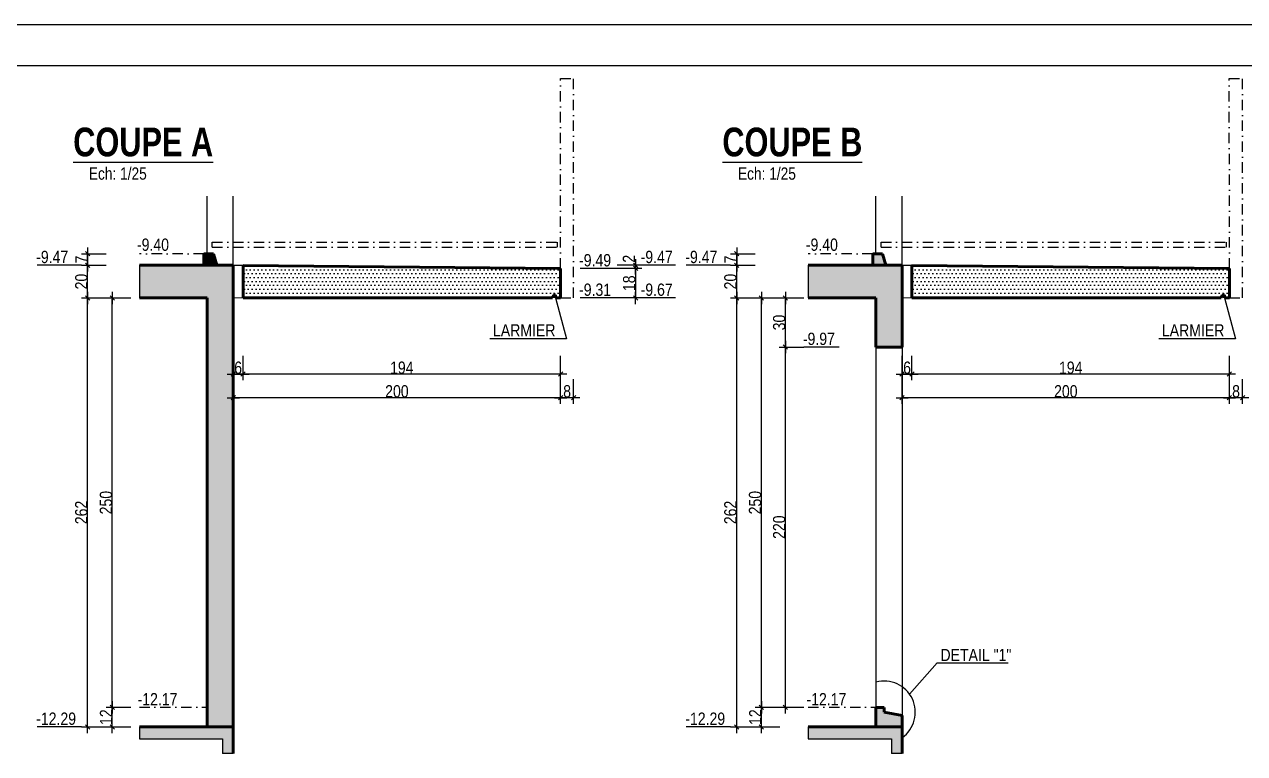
# Model space of a CAD drawing. Header units: millimetres. Extents: x 0 to 26991, y -21919 to -4.
# Drawn here: x 23587 to 25078, y -18610 to -17719 of the extents above; entities that cross this region are included whole.
import ezdxf
from ezdxf.enums import TextEntityAlignment as Align

# ---------------------------------------------------------------- set-up
doc = ezdxf.new("R2010")
doc.units = ezdxf.units.MM
doc.linetypes.add('TIRETPTX2', pattern=[50.8, 25.4, -12.7, 0, -12.7])
for name, color, linetype in [('01_cote_gen', 4, 'Continuous'), ('01_linteaux', 2, 'Continuous'), ('01_poch_BN', 9, 'Continuous'), ('01_poch_murs', 253, 'Continuous'), ('01_texte', 230, 'Continuous'), ('AA_COTES', 2, 'Continuous')]:
    doc.layers.add(name, color=color, linetype=linetype)
doc.layers.add('01_murs_coup', color=5, linetype='Continuous', lineweight=60)
doc.styles.add('ARIAL NA', font='ARIALN.TTF')
doc.styles.add('impact', font='impact.ttf')
doc.styles.add('MATTE_TXT', font='arial.ttf')
doc.styles.add('STYLE2', font='ARIALN.TTF')
doc.dimstyles.new('JB25', dxfattribs={"dimscale": 0.1, "dimtxt": 150, "dimasz": 15, "dimexe": 0.1, "dimexo": 0.1, "dimgap": 0.09, "dimtad": 1, "dimdec": 1, "dimlfac": 0.5, "dimdsep": 46, "dimtxsty": 'STYLE2', "dimblk1": 'BOND_G', "dimblk2": 'BOND_D', "dimsah": 1, "dimcen": 1.5, "dimdle": 0.01, "dimse1": 1, "dimse2": 1, "dimclrd": 4, "dimclre": 2, "dimclrt": 6, "dimazin": 2, "dimtfac": 2.333333, "dimtdec": 1, "dimtix": 1, "dimtmove": 2, "dimatfit": 3, "dimldrblk": 'BOND_G', "dimfxl": 1, "dimtolj": 1, "dimtzin": 0, "dimarcsym": 0})

# ---------------------------------------------------------------- blocks, each defined once
blk = doc.blocks.new('BOND_G')
at = {"layer": 'AA_COTES', "color": 0}
for p, q in [((0, -5), (0, 15)), ((5, 0), (-5, 0)), ((1.77, 1.77), (-1.77, -1.77))]:
    blk.add_line(p, q, dxfattribs=at)
blk = doc.blocks.new('BOND_D')
at = {"layer": 'AA_COTES', "color": 0}
for p, q in [((5, 0), (-5, 0)), ((-1.77, -1.77), (1.77, 1.77)), ((0, 5), (0, -15))]:
    blk.add_line(p, q, dxfattribs=at)
blk = doc.blocks.new('*D3267')
at = {"layer": '01_cote_gen', "color": 4, "lineweight": -2, "transparency": 16777216}
blk.add_line((24457.6, -18575.6), (24457.6, -18054.6), dxfattribs=at)
at = {"layer": 'Defpoints', "color": 0, "transparency": 16777216}
for p in [(24457.6, -18053.1), (24545.3, -18053.1, 10), (24545.3, -18577.1)]:
    blk.add_point(p, dxfattribs=at)
at = {"layer": '01_cote_gen', "color": 4, "lineweight": -2, "transparency": 16777216, "xscale": 1.5, "yscale": 1.5, "zscale": 1.5}
for name, p, rotation in [('BOND_D', (24457.6, -18053.1), 90), ('BOND_G', (24457.6, -18577.1), 270)]:
    blk.add_blockref(name, p, dxfattribs=dict(at, rotation=rotation))
at = {"layer": '01_cote_gen', "color": 6, "transparency": 16777216, "insert": (24449.9, -18315.1), "char_height": 15, "attachment_point": 5, "rotation": 90, "style": 'STYLE2'}
blk.add_mtext('\\A1;262', dxfattribs=at)
blk = doc.blocks.new('*D3268')
at = {"layer": '01_cote_gen', "color": 4, "lineweight": -2, "transparency": 16777216}
blk.add_line((24487.7, -18575.6), (24487.7, -18554.6), dxfattribs=at)
at = {"layer": 'Defpoints', "color": 0, "transparency": 16777216}
for p in [(24487.7, -18553.1), (24579.9, -18553.1), (24579.9, -18577.1)]:
    blk.add_point(p, dxfattribs=at)
at = {"layer": '01_cote_gen', "color": 4, "lineweight": -2, "transparency": 16777216, "xscale": 1.5, "yscale": 1.5, "zscale": 1.5}
for name, p, rotation in [('BOND_D', (24487.7, -18553.1), 90), ('BOND_G', (24487.7, -18577.1), 270)]:
    blk.add_blockref(name, p, dxfattribs=dict(at, rotation=rotation))
at = {"layer": '01_cote_gen', "color": 6, "transparency": 16777216, "insert": (24480.2, -18565.1), "char_height": 15, "attachment_point": 5, "rotation": 90, "style": 'STYLE2'}
blk.add_mtext('\\A1;12', dxfattribs=at)
blk = doc.blocks.new('*D3269')
at = {"layer": '01_cote_gen', "color": 4, "lineweight": -2, "transparency": 16777216}
blk.add_line((24487.7, -18551.6), (24487.7, -18054.6), dxfattribs=at)
at = {"layer": 'Defpoints', "color": 0, "transparency": 16777216}
for p in [(24487.7, -18053.1), (24570.4, -18053.1, 10), (24510.2, -18553.1)]:
    blk.add_point(p, dxfattribs=at)
at = {"layer": '01_cote_gen', "color": 4, "lineweight": -2, "transparency": 16777216, "xscale": 1.5, "yscale": 1.5, "zscale": 1.5}
for name, p, rotation in [('BOND_D', (24487.7, -18053.1), 90), ('BOND_G', (24487.7, -18553.1), 270)]:
    blk.add_blockref(name, p, dxfattribs=dict(at, rotation=rotation))
at = {"layer": '01_cote_gen', "color": 6, "transparency": 16777216, "insert": (24480, -18303.1), "char_height": 15, "attachment_point": 5, "rotation": 90, "style": 'STYLE2'}
blk.add_mtext('\\A1;250', dxfattribs=at)
blk = doc.blocks.new('*D3270')
at = {"layer": '01_cote_gen', "color": 4, "lineweight": -2, "transparency": 16777216}
blk.add_line((24457.6, -18051.6), (24457.6, -18014.6), dxfattribs=at)
at = {"layer": 'Defpoints', "color": 0, "transparency": 16777216}
for p in [(24457.6, -18013.1), (24583.4, -18013.1, 10), (24583.4, -18053.1, 10)]:
    blk.add_point(p, dxfattribs=at)
at = {"layer": '01_cote_gen', "color": 4, "lineweight": -2, "transparency": 16777216, "xscale": 1.5, "yscale": 1.5, "zscale": 1.5}
for name, p, rotation in [('BOND_D', (24457.6, -18013.1), 90), ('BOND_G', (24457.6, -18053.1), 270)]:
    blk.add_blockref(name, p, dxfattribs=dict(at, rotation=rotation))
at = {"layer": '01_cote_gen', "color": 6, "transparency": 16777216, "insert": (24449.9, -18033.1), "char_height": 15, "attachment_point": 5, "rotation": 90, "style": 'STYLE2'}
blk.add_mtext('\\A1;20', dxfattribs=at)
blk = doc.blocks.new('*D3271')
at = {"layer": '01_cote_gen', "color": 4, "lineweight": -2, "transparency": 16777216}
blk.add_line((24457.6, -18011.6), (24457.6, -18000.6), dxfattribs=at)
at = {"layer": 'Defpoints', "color": 0, "transparency": 16777216}
for p in [(24457.6, -17999.1), (24568.4, -17999.1), (24568.4, -18013.1, 10)]:
    blk.add_point(p, dxfattribs=at)
at = {"layer": '01_cote_gen', "color": 4, "lineweight": -2, "transparency": 16777216, "xscale": 1.5, "yscale": 1.5, "zscale": 1.5}
for name, p, rotation in [('BOND_D', (24457.6, -17999.1), 90), ('BOND_G', (24457.6, -18013.1), 270)]:
    blk.add_blockref(name, p, dxfattribs=dict(at, rotation=rotation))
at = {"layer": '01_cote_gen', "color": 6, "transparency": 16777216, "insert": (24450.1, -18006.1), "char_height": 15, "attachment_point": 5, "rotation": 90, "style": 'STYLE2'}
blk.add_mtext('\\A1;7', dxfattribs=at)
blk = doc.blocks.new('*D3272')
at = {"layer": '01_cote_gen', "color": 4, "lineweight": -2, "transparency": 16777216}
blk.add_line((25151.3, -18014.6), (25151.3, -18015.6), dxfattribs=at)
at = {"layer": 'Defpoints', "color": 0, "transparency": 16777216}
for p in [(24678.6, -18013.1), (25087.4, -18017.1), (25151.3, -18017.1)]:
    blk.add_point(p, dxfattribs=at)
at = {"layer": '01_cote_gen', "color": 4, "lineweight": -2, "transparency": 16777216, "xscale": 1.5, "yscale": 1.5, "zscale": 1.5}
for name, p, rotation in [('BOND_G', (25151.3, -18013.1), 90), ('BOND_D', (25151.3, -18017.1), 270)]:
    blk.add_blockref(name, p, dxfattribs=dict(at, rotation=rotation))
at = {"layer": '01_cote_gen', "color": 6, "transparency": 16777216, "insert": (25143.2, -18005.2), "char_height": 15, "attachment_point": 5, "rotation": 90, "style": 'STYLE2'}
blk.add_mtext('\\A1;2', dxfattribs=at)
blk = doc.blocks.new('*D3274')
at = {"layer": '01_cote_gen', "color": 4, "lineweight": -2, "transparency": 16777216}
blk.add_line((24517.1, -18551.6), (24517.1, -18114.6), dxfattribs=at)
at = {"layer": 'Defpoints', "color": 0, "transparency": 16777216}
for p in [(24517.1, -18113.1), (24659.7, -18113.1), (24510.2, -18553.1)]:
    blk.add_point(p, dxfattribs=at)
at = {"layer": '01_cote_gen', "color": 4, "lineweight": -2, "transparency": 16777216, "xscale": 1.5, "yscale": 1.5, "zscale": 1.5}
for name, p, rotation in [('BOND_D', (24517.1, -18113.1), 90), ('BOND_G', (24517.1, -18553.1), 270)]:
    blk.add_blockref(name, p, dxfattribs=dict(at, rotation=rotation))
at = {"layer": '01_cote_gen', "color": 6, "transparency": 16777216, "insert": (24509.5, -18333.1), "char_height": 15, "attachment_point": 5, "rotation": 90, "style": 'STYLE2'}
blk.add_mtext('\\A1;220', dxfattribs=at)
blk = doc.blocks.new('*D3275')
at = {"layer": '01_cote_gen', "color": 4, "lineweight": -2, "transparency": 16777216}
blk.add_line((24517.1, -18111.6), (24517.1, -18054.6), dxfattribs=at)
at = {"layer": 'Defpoints', "color": 0, "transparency": 16777216}
for p in [(24517.1, -18053.1), (24545, -18053.1, 10), (24539.6, -18113.1)]:
    blk.add_point(p, dxfattribs=at)
at = {"layer": '01_cote_gen', "color": 4, "lineweight": -2, "transparency": 16777216, "xscale": 1.5, "yscale": 1.5, "zscale": 1.5}
for name, p, rotation in [('BOND_D', (24517.1, -18053.1), 90), ('BOND_G', (24517.1, -18113.1), 270)]:
    blk.add_blockref(name, p, dxfattribs=dict(at, rotation=rotation))
at = {"layer": '01_cote_gen', "color": 6, "transparency": 16777216, "insert": (24509.5, -18083.1), "char_height": 15, "attachment_point": 5, "rotation": 90, "style": 'STYLE2'}
blk.add_mtext('\\A1;30', dxfattribs=at)
blk = doc.blocks.new('*D3276')
at = {"layer": '01_cote_gen', "color": 4, "lineweight": -2, "transparency": 16777216}
blk.add_line((23664.4, -18575.6), (23664.4, -18054.6), dxfattribs=at)
at = {"layer": 'Defpoints', "color": 0, "transparency": 16777216}
for p in [(23664.4, -18053.1), (23752.1, -18053.1, 10), (23752.1, -18577.1)]:
    blk.add_point(p, dxfattribs=at)
at = {"layer": '01_cote_gen', "color": 4, "lineweight": -2, "transparency": 16777216, "xscale": 1.5, "yscale": 1.5, "zscale": 1.5}
for name, p, rotation in [('BOND_D', (23664.4, -18053.1), 90), ('BOND_G', (23664.4, -18577.1), 270)]:
    blk.add_blockref(name, p, dxfattribs=dict(at, rotation=rotation))
at = {"layer": '01_cote_gen', "color": 6, "transparency": 16777216, "insert": (23656.7, -18315.1), "char_height": 15, "attachment_point": 5, "rotation": 90, "style": 'STYLE2'}
blk.add_mtext('\\A1;262', dxfattribs=at)
blk = doc.blocks.new('*D3277')
at = {"layer": '01_cote_gen', "color": 4, "lineweight": -2, "transparency": 16777216}
blk.add_line((23694.5, -18575.6), (23694.5, -18554.6), dxfattribs=at)
at = {"layer": 'Defpoints', "color": 0, "transparency": 16777216}
for p in [(23694.5, -18553.1), (23786.7, -18553.1), (23786.7, -18577.1)]:
    blk.add_point(p, dxfattribs=at)
at = {"layer": '01_cote_gen', "color": 4, "lineweight": -2, "transparency": 16777216, "xscale": 1.5, "yscale": 1.5, "zscale": 1.5}
for name, p, rotation in [('BOND_D', (23694.5, -18553.1), 90), ('BOND_G', (23694.5, -18577.1), 270)]:
    blk.add_blockref(name, p, dxfattribs=dict(at, rotation=rotation))
at = {"layer": '01_cote_gen', "color": 6, "transparency": 16777216, "insert": (23686.9, -18565.1), "char_height": 15, "attachment_point": 5, "rotation": 90, "style": 'STYLE2'}
blk.add_mtext('\\A1;12', dxfattribs=at)
blk = doc.blocks.new('*D3278')
at = {"layer": '01_cote_gen', "color": 4, "lineweight": -2, "transparency": 16777216}
blk.add_line((23694.5, -18551.6), (23694.5, -18054.6), dxfattribs=at)
at = {"layer": 'Defpoints', "color": 0, "transparency": 16777216}
for p in [(23694.5, -18053.1), (23777.2, -18053.1, 10), (23717, -18553.1)]:
    blk.add_point(p, dxfattribs=at)
at = {"layer": '01_cote_gen', "color": 4, "lineweight": -2, "transparency": 16777216, "xscale": 1.5, "yscale": 1.5, "zscale": 1.5}
for name, p, rotation in [('BOND_D', (23694.5, -18053.1), 90), ('BOND_G', (23694.5, -18553.1), 270)]:
    blk.add_blockref(name, p, dxfattribs=dict(at, rotation=rotation))
at = {"layer": '01_cote_gen', "color": 6, "transparency": 16777216, "insert": (23686.8, -18303.1), "char_height": 15, "attachment_point": 5, "rotation": 90, "style": 'STYLE2'}
blk.add_mtext('\\A1;250', dxfattribs=at)
blk = doc.blocks.new('*D3279')
at = {"layer": '01_cote_gen', "color": 4, "lineweight": -2, "transparency": 16777216}
blk.add_line((23664.4, -18051.6), (23664.4, -18014.6), dxfattribs=at)
at = {"layer": 'Defpoints', "color": 0, "transparency": 16777216}
for p in [(23664.4, -18013.1), (23790.2, -18013.1, 10), (23790.2, -18053.1, 10)]:
    blk.add_point(p, dxfattribs=at)
at = {"layer": '01_cote_gen', "color": 4, "lineweight": -2, "transparency": 16777216, "xscale": 1.5, "yscale": 1.5, "zscale": 1.5}
for name, p, rotation in [('BOND_D', (23664.4, -18013.1), 90), ('BOND_G', (23664.4, -18053.1), 270)]:
    blk.add_blockref(name, p, dxfattribs=dict(at, rotation=rotation))
at = {"layer": '01_cote_gen', "color": 6, "transparency": 16777216, "insert": (23656.7, -18033.1), "char_height": 15, "attachment_point": 5, "rotation": 90, "style": 'STYLE2'}
blk.add_mtext('\\A1;20', dxfattribs=at)
blk = doc.blocks.new('*D3280')
at = {"layer": '01_cote_gen', "color": 4, "lineweight": -2, "transparency": 16777216}
blk.add_line((23664.4, -18011.6), (23664.4, -18000.6), dxfattribs=at)
at = {"layer": 'Defpoints', "color": 0, "transparency": 16777216}
for p in [(23664.4, -17999.1), (23775.2, -17999.1), (23775.2, -18013.1, 10)]:
    blk.add_point(p, dxfattribs=at)
at = {"layer": '01_cote_gen', "color": 4, "lineweight": -2, "transparency": 16777216, "xscale": 1.5, "yscale": 1.5, "zscale": 1.5}
for name, p, rotation in [('BOND_D', (23664.4, -17999.1), 90), ('BOND_G', (23664.4, -18013.1), 270)]:
    blk.add_blockref(name, p, dxfattribs=dict(at, rotation=rotation))
at = {"layer": '01_cote_gen', "color": 6, "transparency": 16777216, "insert": (23656.9, -18006.1), "char_height": 15, "attachment_point": 5, "rotation": 90, "style": 'STYLE2'}
blk.add_mtext('\\A1;7', dxfattribs=at)
blk = doc.blocks.new('*D3281')
at = {"layer": '01_cote_gen', "color": 4, "lineweight": -2, "transparency": 16777216}
blk.add_line((24333.9, -18014.6), (24333.9, -18015.6), dxfattribs=at)
at = {"layer": 'Defpoints', "color": 0, "transparency": 16777216}
for p in [(23861.2, -18013.1), (24270.1, -18017.1), (24333.9, -18017.1)]:
    blk.add_point(p, dxfattribs=at)
at = {"layer": '01_cote_gen', "color": 4, "lineweight": -2, "transparency": 16777216, "xscale": 1.5, "yscale": 1.5, "zscale": 1.5}
for name, p, rotation in [('BOND_G', (24333.9, -18013.1), 90), ('BOND_D', (24333.9, -18017.1), 270)]:
    blk.add_blockref(name, p, dxfattribs=dict(at, rotation=rotation))
at = {"layer": '01_cote_gen', "color": 6, "transparency": 16777216, "insert": (24325.8, -18005.2), "char_height": 15, "attachment_point": 5, "rotation": 90, "style": 'STYLE2'}
blk.add_mtext('\\A1;2', dxfattribs=at)
blk = doc.blocks.new('*D3282')
at = {"layer": '01_cote_gen', "color": 4, "lineweight": -2, "transparency": 16777216}
blk.add_line((24333.9, -18018.6), (24333.9, -18051.6), dxfattribs=at)
at = {"layer": 'Defpoints', "color": 0, "transparency": 16777216}
for p in [(24270.1, -18017.1), (24269.2, -18053.1), (24333.9, -18053.1)]:
    blk.add_point(p, dxfattribs=at)
at = {"layer": '01_cote_gen', "color": 4, "lineweight": -2, "transparency": 16777216, "xscale": 1.5, "yscale": 1.5, "zscale": 1.5}
for name, p, rotation in [('BOND_G', (24333.9, -18017.1), 90), ('BOND_D', (24333.9, -18053.1), 270)]:
    blk.add_blockref(name, p, dxfattribs=dict(at, rotation=rotation))
at = {"layer": '01_cote_gen', "color": 6, "transparency": 16777216, "insert": (24326.2, -18035.1), "char_height": 15, "attachment_point": 5, "rotation": 90, "style": 'STYLE2'}
blk.add_mtext('\\A1;18', dxfattribs=at)
blk = doc.blocks.new('*D3595')
at = {"layer": '01_cote_gen', "color": 4, "lineweight": -2, "transparency": 16777216}
blk.add_line((24256.8, -18174.9), (24243.8, -18174.9), dxfattribs=at)
at = {"layer": 'Defpoints', "color": 0, "transparency": 16777216}
for p in [(24242.3, -18056.7), (24258.3, -18056.7), (24242.3, -18174.9)]:
    blk.add_point(p, dxfattribs=at)
at = {"layer": '01_cote_gen', "color": 4, "lineweight": -2, "transparency": 16777216, "xscale": 1.5, "yscale": 1.5, "zscale": 1.5, "rotation": 180}
blk.add_blockref('BOND_D', (24242.3, -18174.9), dxfattribs=at)
at = {"layer": '01_cote_gen', "color": 4, "lineweight": -2, "transparency": 16777216, "xscale": 1.5, "yscale": 1.5, "zscale": 1.5}
blk.add_blockref('BOND_G', (24258.3, -18174.9), dxfattribs=at)
at = {"layer": '01_cote_gen', "color": 6, "transparency": 16777216, "insert": (24250.3, -18167.2), "char_height": 15, "attachment_point": 5, "style": 'STYLE2'}
blk.add_mtext('\\A1;8', dxfattribs=at)
blk = doc.blocks.new('*D3598')
at = {"layer": '01_cote_gen', "color": 4, "lineweight": -2, "transparency": 16777216}
blk.add_line((24240.8, -18146.1), (23855.8, -18146.1), dxfattribs=at)
at = {"layer": 'Defpoints', "color": 0, "transparency": 16777216}
for p in [(24242.3, -18035.1), (23854.3, -18053.1), (23854.3, -18146.1)]:
    blk.add_point(p, dxfattribs=at)
at = {"layer": '01_cote_gen', "color": 4, "lineweight": -2, "transparency": 16777216, "xscale": 1.5, "yscale": 1.5, "zscale": 1.5, "rotation": 180}
blk.add_blockref('BOND_D', (23854.3, -18146.1), dxfattribs=at)
at = {"layer": '01_cote_gen', "color": 4, "lineweight": -2, "transparency": 16777216, "xscale": 1.5, "yscale": 1.5, "zscale": 1.5}
blk.add_blockref('BOND_G', (24242.3, -18146.1), dxfattribs=at)
at = {"layer": '01_cote_gen', "color": 6, "transparency": 16777216, "insert": (24048.3, -18138.4), "char_height": 15, "attachment_point": 5, "style": 'STYLE2'}
blk.add_mtext('\\A1;194', dxfattribs=at)
blk = doc.blocks.new('*D3596')
at = {"layer": '01_cote_gen', "color": 4, "lineweight": -2, "ltscale": 0.5, "transparency": 16777216}
blk.add_line((23852.8, -18146.1), (23843.8, -18146.1), dxfattribs=at)
at = {"layer": 'Defpoints', "color": 0, "ltscale": 0.5, "transparency": 16777216}
for p in [(23854.3, -18109), (23842.3, -18122.9), (23842.3, -18146.1)]:
    blk.add_point(p, dxfattribs=at)
at = {"layer": '01_cote_gen', "color": 4, "lineweight": -2, "ltscale": 0.5, "transparency": 16777216, "xscale": 1.5, "yscale": 1.5, "zscale": 1.5, "rotation": 180}
blk.add_blockref('BOND_D', (23842.3, -18146.1), dxfattribs=at)
at = {"layer": '01_cote_gen', "color": 4, "lineweight": -2, "ltscale": 0.5, "transparency": 16777216, "xscale": 1.5, "yscale": 1.5, "zscale": 1.5}
blk.add_blockref('BOND_G', (23854.3, -18146.1), dxfattribs=at)
at = {"layer": '01_cote_gen', "color": 6, "ltscale": 0.5, "transparency": 16777216, "insert": (23848.3, -18138.4), "char_height": 15, "attachment_point": 5, "style": 'STYLE2'}
blk.add_mtext('\\A1;6', dxfattribs=at)
blk = doc.blocks.new('*D3597')
at = {"layer": '01_cote_gen', "color": 4, "lineweight": -2, "transparency": 16777216}
blk.add_line((24240.8, -18174.9), (23843.8, -18174.9), dxfattribs=at)
at = {"layer": 'Defpoints', "color": 0, "transparency": 16777216}
for p in [(24242.3, -18153.6), (23842.3, -18171.4), (23842.3, -18174.9)]:
    blk.add_point(p, dxfattribs=at)
at = {"layer": '01_cote_gen', "color": 4, "lineweight": -2, "transparency": 16777216, "xscale": 1.5, "yscale": 1.5, "zscale": 1.5, "rotation": 180}
blk.add_blockref('BOND_D', (23842.3, -18174.9), dxfattribs=at)
at = {"layer": '01_cote_gen', "color": 4, "lineweight": -2, "transparency": 16777216, "xscale": 1.5, "yscale": 1.5, "zscale": 1.5}
blk.add_blockref('BOND_G', (24242.3, -18174.9), dxfattribs=at)
at = {"layer": '01_cote_gen', "color": 6, "transparency": 16777216, "insert": (24042.3, -18167.2), "char_height": 15, "attachment_point": 5, "style": 'STYLE2'}
blk.add_mtext('\\A1;200', dxfattribs=at)
blk = doc.blocks.new('*D3599')
at = {"layer": '01_cote_gen', "color": 4, "lineweight": -2, "transparency": 16777216}
blk.add_line((25074.2, -18174.9), (25061.2, -18174.9), dxfattribs=at)
at = {"layer": 'Defpoints', "color": 0, "transparency": 16777216}
for p in [(25059.7, -18056.7), (25075.7, -18056.7), (25059.7, -18174.9)]:
    blk.add_point(p, dxfattribs=at)
at = {"layer": '01_cote_gen', "color": 4, "lineweight": -2, "transparency": 16777216, "xscale": 1.5, "yscale": 1.5, "zscale": 1.5, "rotation": 180}
blk.add_blockref('BOND_D', (25059.7, -18174.9), dxfattribs=at)
at = {"layer": '01_cote_gen', "color": 4, "lineweight": -2, "transparency": 16777216, "xscale": 1.5, "yscale": 1.5, "zscale": 1.5}
blk.add_blockref('BOND_G', (25075.7, -18174.9), dxfattribs=at)
at = {"layer": '01_cote_gen', "color": 6, "transparency": 16777216, "insert": (25067.7, -18167.2), "char_height": 15, "attachment_point": 5, "style": 'STYLE2'}
blk.add_mtext('\\A1;8', dxfattribs=at)
blk = doc.blocks.new('*D3602')
at = {"layer": '01_cote_gen', "color": 4, "lineweight": -2, "transparency": 16777216}
blk.add_line((25058.2, -18146.1), (24673.2, -18146.1), dxfattribs=at)
at = {"layer": 'Defpoints', "color": 0, "transparency": 16777216}
for p in [(25059.7, -18035.1), (24671.7, -18053.1), (24671.7, -18146.1)]:
    blk.add_point(p, dxfattribs=at)
at = {"layer": '01_cote_gen', "color": 4, "lineweight": -2, "transparency": 16777216, "xscale": 1.5, "yscale": 1.5, "zscale": 1.5, "rotation": 180}
blk.add_blockref('BOND_D', (24671.7, -18146.1), dxfattribs=at)
at = {"layer": '01_cote_gen', "color": 4, "lineweight": -2, "transparency": 16777216, "xscale": 1.5, "yscale": 1.5, "zscale": 1.5}
blk.add_blockref('BOND_G', (25059.7, -18146.1), dxfattribs=at)
at = {"layer": '01_cote_gen', "color": 6, "transparency": 16777216, "insert": (24865.7, -18138.4), "char_height": 15, "attachment_point": 5, "style": 'STYLE2'}
blk.add_mtext('\\A1;194', dxfattribs=at)
blk = doc.blocks.new('*D3600')
at = {"layer": '01_cote_gen', "color": 4, "lineweight": -2, "ltscale": 0.5, "transparency": 16777216}
blk.add_line((24670.2, -18146.1), (24661.2, -18146.1), dxfattribs=at)
at = {"layer": 'Defpoints', "color": 0, "ltscale": 0.5, "transparency": 16777216}
for p in [(24671.7, -18109), (24659.7, -18122.9), (24659.7, -18146.1)]:
    blk.add_point(p, dxfattribs=at)
at = {"layer": '01_cote_gen', "color": 4, "lineweight": -2, "ltscale": 0.5, "transparency": 16777216, "xscale": 1.5, "yscale": 1.5, "zscale": 1.5, "rotation": 180}
blk.add_blockref('BOND_D', (24659.7, -18146.1), dxfattribs=at)
at = {"layer": '01_cote_gen', "color": 4, "lineweight": -2, "ltscale": 0.5, "transparency": 16777216, "xscale": 1.5, "yscale": 1.5, "zscale": 1.5}
blk.add_blockref('BOND_G', (24671.7, -18146.1), dxfattribs=at)
at = {"layer": '01_cote_gen', "color": 6, "ltscale": 0.5, "transparency": 16777216, "insert": (24665.7, -18138.4), "char_height": 15, "attachment_point": 5, "style": 'STYLE2'}
blk.add_mtext('\\A1;6', dxfattribs=at)
blk = doc.blocks.new('*D3601')
at = {"layer": '01_cote_gen', "color": 4, "lineweight": -2, "transparency": 16777216}
blk.add_line((25058.2, -18174.9), (24661.2, -18174.9), dxfattribs=at)
at = {"layer": 'Defpoints', "color": 0, "transparency": 16777216}
for p in [(25059.7, -18153.6), (24659.7, -18171.4), (24659.7, -18174.9)]:
    blk.add_point(p, dxfattribs=at)
at = {"layer": '01_cote_gen', "color": 4, "lineweight": -2, "transparency": 16777216, "xscale": 1.5, "yscale": 1.5, "zscale": 1.5, "rotation": 180}
blk.add_blockref('BOND_D', (24659.7, -18174.9), dxfattribs=at)
at = {"layer": '01_cote_gen', "color": 4, "lineweight": -2, "transparency": 16777216, "xscale": 1.5, "yscale": 1.5, "zscale": 1.5}
blk.add_blockref('BOND_G', (25059.7, -18174.9), dxfattribs=at)
at = {"layer": '01_cote_gen', "color": 6, "transparency": 16777216, "insert": (24859.7, -18167.2), "char_height": 15, "attachment_point": 5, "style": 'STYLE2'}
blk.add_mtext('\\A1;200', dxfattribs=at)

msp = doc.modelspace()

# ---------------------------------------------------------------- hatches: boundary and pattern name
at = {"layer": '01_poch_BN', "ltscale": 0.1}
h = msp.add_hatch(color=256, dxfattribs=at)
h.dxf.hatch_style = 1
h.paths.add_polyline_path([(23818.3, -17999.13), (23806.3, -17999.13), (23806.3, -18013.13), (23822.3, -18013.13)])
h = msp.add_hatch(color=256, dxfattribs=at)
h.dxf.hatch_style = 1
h.paths.add_polyline_path([(24659.68, -18013.13), (24544.98, -18013.13), (24544.98, -18053.13), (24627.68, -18053.13), (24627.68, -18113.13), (24659.68, -18113.13)])
h.paths.add_polyline_path([(24635.68, -17999.13), (24623.68, -17999.13), (24623.68, -18013.13), (24639.68, -18013.13)])
h.paths.add_polyline_path([(24659.68, -18577.13), (24544.98, -18577.13), (24544.98, -18591.6), (24646.64, -18591.6), (24646.64, -18609.62), (24659.68, -18609.62)])
h.paths.add_polyline_path([(24659.68, -18563.13), (24637.68, -18559.13), (24637.68, -18553.13), (24627.68, -18553.13), (24627.68, -18577.13), (24659.68, -18577.13)])
h = msp.add_hatch(color=256, dxfattribs=at)
h.dxf.hatch_style = 1
h.paths.add_polyline_path([(23842.3, -18013.13), (23727.59, -18013.13), (23727.59, -18053.13), (23810.3, -18053.13), (23810.3, -18577.13), (23842.3, -18577.13)])
h.paths.add_polyline_path([(23842.3, -18577.13), (23727.59, -18577.13), (23727.59, -18591.6), (23829.26, -18591.6), (23829.26, -18609.62), (23842.3, -18609.62)])
at = {"layer": '01_poch_murs'}
h = msp.add_hatch(dxfattribs=at)
h.set_pattern_fill('DOTS', color=256, scale=3)
h.set_pattern_definition([(0, (7082.412, 3198.3706), (2.38125, 4.7625), [0, -4.7625])])
h.paths.add_polyline_path([(24242.3, -18017.12), (24242.3, -18017.11), (23854.3, -18013.25), (23854.3, -18053.13), (24232.3, -18053.11, -0.4142359), (24236.3, -18049.11), (24236.3, -18053.11), (24242.3, -18053.11)])
h = msp.add_hatch(dxfattribs=at)
h.set_pattern_fill('DOTS', color=256, scale=3)
h.set_pattern_definition([(0, (7899.793, 3198.3706), (2.38125, 4.7625), [0, -4.7625])])
h.paths.add_polyline_path([(25059.68, -18017.12), (25059.68, -18017.11), (24671.68, -18013.25), (24671.68, -18053.13), (25049.68, -18053.11, -0.4142359), (25053.68, -18049.11), (25053.68, -18053.11), (25059.68, -18053.11)])

# ---------------------------------------------------------------- linework, layer by layer
at = {"layer": '01_cote_gen', "ltscale": 0.1}
msp.add_line((21050.52, -17718.97), (26990.52, -17718.97), dxfattribs=at)
at = {"layer": '01_cote_gen', "color": 5, "ltscale": 0.1}
msp.add_line((21100.52, -17768.97), (26940.52, -17768.97), dxfattribs=at)
at = {"layer": '01_linteaux', "linetype": 'TIRETPTX2', "ltscale": 0.5}
for p, q in [((24242.02, -17785.13), (24258.3, -17785.13)), ((24242.3, -18017.12), (24242.02, -17785.13)), ((24258.3, -18053.11), (24258.3, -17785.13)), ((25059.41, -17785.13), (25075.68, -17785.13)), ((25059.68, -18017.12), (25059.41, -17785.13)), ((25075.68, -18053.11), (25075.68, -17785.13)), ((23816.51, -17985.13), (24238.62, -17985.13)), ((23816.51, -17991.13, 9.99), (23816.51, -17985.13)), ((23816.51, -17991.13, 9.99), (24238.62, -17991.13, 9.99)), ((24238.62, -17991.13), (24238.62, -17985.13)), ((24633.89, -17985.13), (25056, -17985.13)), ((24633.89, -17991.13, 9.99), (24633.89, -17985.13)), ((24633.89, -17991.13, 9.99), (25056.01, -17991.13, 9.99)), ((25056.01, -17991.13), (25056, -17985.13)), ((23806.3, -17999.13), (23727.59, -17999.13, 9.99)), ((24623.68, -17999.13), (24544.98, -17999.13, 9.99)), ((24242.3, -18053.11), (24258.3, -18053.11)), ((25059.68, -18053.11), (25075.68, -18053.11)), ((23727.59, -18552.92), (23810.3, -18552.92)), ((24544.98, -18552.92), (24627.68, -18552.92))]:
    msp.add_line(p, q, dxfattribs=at)
at = {"layer": '01_linteaux'}
for p, q in [((23810.3, -17999.13), (23810.3, -17928.63)), ((23842.3, -18013.13), (23842.3, -17928.63)), ((24627.68, -17999.13), (24627.68, -17928.63)), ((24659.68, -18013.13), (24659.68, -17928.63)), ((23854.3, -18013.25), (23842.3, -18013.25)), ((24671.68, -18013.25), (24659.68, -18013.25)), ((23854.3, -18053.13), (23842.3, -18053.15, 5.99)), ((24671.68, -18053.13), (24659.68, -18053.15, 5.99)), ((24627.68, -18113.13), (24627.68, -18552.92)), ((24659.68, -18113.13), (24659.68, -18563.13))]:
    msp.add_line(p, q, dxfattribs=at)
at = {"layer": '01_murs_coup'}
for p, q in [((23806.3, -18013.13), (23806.3, -17999.13)), ((23806.3, -17999.13), (23818.3, -17999.13)), ((23822.3, -18013.13), (23818.3, -17999.13)), ((24623.68, -18013.13), (24623.68, -17999.13)), ((24623.68, -17999.13), (24635.68, -17999.13)), ((24639.68, -18013.13), (24635.68, -17999.13)), ((23727.59, -18013.13), (23842.3, -18013.13)), ((23842.3, -18577.13), (23842.3, -18013.13)), ((24242.3, -18017.11), (23854.3, -18013.25)), ((23854.3, -18053.13), (23854.3, -18013.25)), ((24242.3, -18053.11), (24242.3, -18017.11)), ((24544.98, -18013.13), (24659.68, -18013.13)), ((24659.68, -18113.13), (24659.68, -18013.13)), ((25059.68, -18017.11), (24671.68, -18013.25)), ((24671.68, -18053.13), (24671.68, -18013.25)), ((25059.68, -18053.11), (25059.68, -18017.11)), ((23727.59, -18053.13, 9.99), (23810.3, -18053.13, 9.99)), ((23810.3, -18577.13), (23810.3, -18053.13)), ((23854.3, -18053.13), (24232.3, -18053.11)), ((24236.3, -18053.11), (24236.3, -18049.11)), ((24236.3, -18053.11), (24242.3, -18053.11)), ((24544.98, -18053.13, 9.99), (24627.68, -18053.13, 9.99)), ((24627.68, -18113.13), (24627.68, -18053.13)), ((24671.68, -18053.13), (25049.68, -18053.11)), ((25053.68, -18053.11), (25053.68, -18049.11)), ((25053.68, -18053.11), (25059.68, -18053.11)), ((24627.68, -18113.13), (24659.68, -18113.13)), ((24627.68, -18553.13), (24637.68, -18553.13)), ((24627.68, -18577.13), (24627.68, -18553.13)), ((24637.68, -18559.13), (24637.68, -18553.13)), ((24659.68, -18563.13), (24637.68, -18559.13)), ((24659.68, -18577.13), (24659.68, -18563.13)), ((23727.59, -18577.13), (23842.3, -18577.13)), ((23842.3, -18609.62), (23842.3, -18577.13)), ((24544.98, -18577.13), (24659.68, -18577.13)), ((24659.68, -18609.62), (24659.68, -18577.13))]:
    msp.add_line(p, q, dxfattribs=at)
for centre in [(24236.3, -18053.11), (25053.68, -18053.11)]:
    msp.add_arc(centre, 4, 90, 180.00262, dxfattribs=at)
at = {"layer": '01_poch_BN', "ltscale": 0.1}
for p, q in [((23727.59, -18013.13), (23727.59, -18053.13)), ((24544.98, -18013.13), (24544.98, -18053.13))]:
    msp.add_line(p, q, dxfattribs=at)
at = {"layer": '01_poch_BN'}
for p, q in [((23727.59, -18577.13), (23727.59, -18591.6)), ((24544.98, -18577.13), (24544.98, -18591.6)), ((23727.59, -18591.6), (23829.26, -18591.6)), ((23829.26, -18591.6), (23829.26, -18609.62)), ((24544.98, -18591.6), (24646.64, -18591.6)), ((24646.64, -18591.6), (24646.64, -18609.62)), ((23842.3, -18609.62), (23829.26, -18609.62)), ((24659.68, -18609.62), (24646.64, -18609.62))]:
    msp.add_line(p, q, dxfattribs=at)
at = {"layer": '01_texte'}
for p, q in [((23656.86, -18013.13), (23602.75, -18013.13)), ((24311.38, -18017.12), (24266.13, -18017.12)), ((24382.79, -18013.13), (24341.38, -18013.13)), ((24450.09, -18013.13), (24395.97, -18013.13)), ((24236.3, -18053.11), (24249.62, -18103.14)), ((24311.38, -18053.11), (24266.13, -18053.11)), ((24382.79, -18053.11), (24341.38, -18053.11)), ((25053.68, -18053.11), (25067, -18103.14)), ((24249.62, -18103.14), (24155.98, -18103.14)), ((24582.75, -18113.13), (24539.64, -18113.13)), ((25067, -18103.14), (24973.36, -18103.14)), ((24668.78, -18537.12), (24702.68, -18498.83)), ((24702.68, -18498.83), (24789.4, -18498.83)), ((23656.86, -18577.13), (23602.75, -18577.13)), ((24450.09, -18577.13), (24395.97, -18577.13))]:
    msp.add_line(p, q, dxfattribs=at)
msp.add_arc((24637.68, -18559.13), 38.11, 305.26313, 105.21393, dxfattribs=at)

# ---------------------------------------------------------------- texts
at = {"layer": '01_texte', "style": 'impact'}
for s, p in [('%%UCOUPE A', (23732.28, -17890.6)), ('%%UCOUPE B', (24525.51, -17890.6))]:
    msp.add_text(s, height=35, dxfattribs=at).set_placement(p, align=Align.BOTTOM_CENTER)
at = {"layer": '01_texte', "style": 'MATTE_TXT', "width": 0.8}
for p in [(23701.24, -17913.16), (24494.47, -17913.16)]:
    msp.add_text('Ech: 1/25', height=15, dxfattribs=at).set_placement(p, align=Align.BOTTOM_CENTER)
at = {"layer": '01_texte', "style": 'ARIAL NA'}
for s, p in [('-9.40', (23724.66, -17995.53)), ('-9.40', (24542.04, -17995.53)), ('-9.47', (23601.5, -18010.51)), ('-9.47', (24340.14, -18010.51)), ('-9.47', (24394.73, -18010.51)), ('-9.49', (24264.89, -18014.5)), ('-9.31', (24264.89, -18050.5)), ('-9.67', (24340.14, -18050.5)), ('LARMIER', (24159.73, -18100.11)), ('LARMIER', (24977.11, -18100.11)), ('-9.97', (24538.4, -18110.51)), ('DETAIL "1"', (24706.5, -18496.68)), ('-12.17', (23725.41, -18550.75, -5)), ('-12.17', (24542.79, -18550.75, -5)), ('-12.29', (23601.5, -18574.51)), ('-12.29', (24394.73, -18574.51))]:
    msp.add_text(s, height=15, dxfattribs=at).set_placement(p)

# ---------------------------------------------------------------- dimensions: what is measured, and where the dimension line sits
at = {"layer": '01_cote_gen'}
for base, p1, p2, picture, middle in [((23664.36, -17999.13), (23775.16, -18013.13, 9.99), (23775.16, -17999.13), '*D3280', (23656.85, -18006.13)), ((24457.59, -17999.13), (24568.39, -18013.13, 9.99), (24568.39, -17999.13), '*D3271', (24450.08, -18006.13)), ((23664.36, -18013.13), (23790.21, -18053.13, 9.99), (23790.21, -18013.13, 9.99), '*D3279', (23656.69, -18033.13)), ((24333.88, -18053.11), (24270.05, -18017.12), (24269.19, -18053.11), '*D3282', (24326.21, -18035.12)), ((24457.59, -18013.13), (24583.44, -18053.13, 9.99), (24583.44, -18013.13, 9.99), '*D3270', (24449.92, -18033.13)), ((23664.36, -18053.13), (23752.09, -18577.13), (23752.09, -18053.13, 9.99), '*D3276', (23656.69, -18315.13)), ((23694.48, -18053.13), (23716.98, -18553.13), (23777.19, -18053.13, 9.99), '*D3278', (23686.81, -18303.13)), ((24457.59, -18053.13), (24545.32, -18577.13), (24545.32, -18053.13, 9.99), '*D3267', (24449.92, -18315.13)), ((24487.71, -18053.13), (24510.21, -18553.13), (24570.42, -18053.13, 9.99), '*D3269', (24480.04, -18303.13)), ((24517.14, -18053.13), (24539.64, -18113.13), (24544.98, -18053.13, 9.99), '*D3275', (24509.48, -18083.13)), ((24517.14, -18113.13), (24510.21, -18553.13), (24659.68, -18113.13), '*D3274', (24509.48, -18333.13)), ((23694.48, -18553.13), (23786.67, -18577.13), (23786.67, -18553.13), '*D3277', (23686.94, -18565.13)), ((24487.71, -18553.13), (24579.9, -18577.13), (24579.9, -18553.13), '*D3268', (24480.17, -18565.13))]:
    dim = msp.add_linear_dim(base=base, p1=p1, p2=p2, angle=90, dimstyle='JB25', dxfattribs=at)
    dim.commit()
    dim.dimension.update_dxf_attribs({"geometry": picture, "text_midpoint": middle})
for base, p1, p2, picture, middle in [((24333.88, -18017.12), (23861.19, -18013.13), (24270.05, -18017.12), '*D3281', (24325.85, -18005.24)), ((25151.26, -18017.12), (24678.57, -18013.13), (25087.43, -18017.12), '*D3272', (25143.23, -18005.24))]:
    dim = msp.add_linear_dim(base=base, p1=p1, p2=p2, angle=90, dimstyle='JB25', dxfattribs=at)
    dim.commit()
    dim.dimension.update_dxf_attribs({"geometry": picture, "text_midpoint": middle, "dimtype": 160})
for base, p1, p2, picture, middle in [((23854.3, -18146.1, 9.99), (24242.3, -18035.11, 9.99), (23854.3, -18053.13, 9.99), '*D3598', (24048.3, -18138.43, 9.99)), ((24671.68, -18146.1), (25059.68, -18035.11), (24671.68, -18053.13), '*D3602', (24865.68, -18138.43)), ((24242.3, -18174.91, 9.99), (24258.3, -18056.68, 9.99), (24242.3, -18056.68, 9.99), '*D3595', (24250.3, -18167.24, 9.99)), ((25059.68, -18174.91), (25075.68, -18056.68), (25059.68, -18056.68), '*D3599', (25067.68, -18167.24)), ((23842.3, -18174.91, 9.99), (24242.3, -18153.6, 9.99), (23842.3, -18171.42, 9.99), '*D3597', (24042.3, -18167.24, 9.99)), ((24659.68, -18174.91), (25059.68, -18153.6), (24659.68, -18171.42), '*D3601', (24859.68, -18167.24))]:
    dim = msp.add_linear_dim(base=base, p1=p1, p2=p2, dimstyle='JB25', dxfattribs=at)
    dim.commit()
    dim.dimension.update_dxf_attribs({"geometry": picture, "text_midpoint": middle})
at = {"layer": '01_cote_gen', "ltscale": 0.5}
for base, p1, p2, picture, middle in [((23842.3, -18146.1, 9.99), (23854.3, -18108.99, 9.99), (23842.3, -18122.91, 9.99), '*D3596', (23848.3, -18138.43, 9.99)), ((24659.68, -18146.1), (24671.68, -18108.99), (24659.68, -18122.91), '*D3600', (24665.68, -18138.43))]:
    dim = msp.add_linear_dim(base=base, p1=p1, p2=p2, dimstyle='JB25', dxfattribs=at)
    dim.commit()
    dim.dimension.update_dxf_attribs({"geometry": picture, "text_midpoint": middle})

doc.saveas('drawing.dxf')
